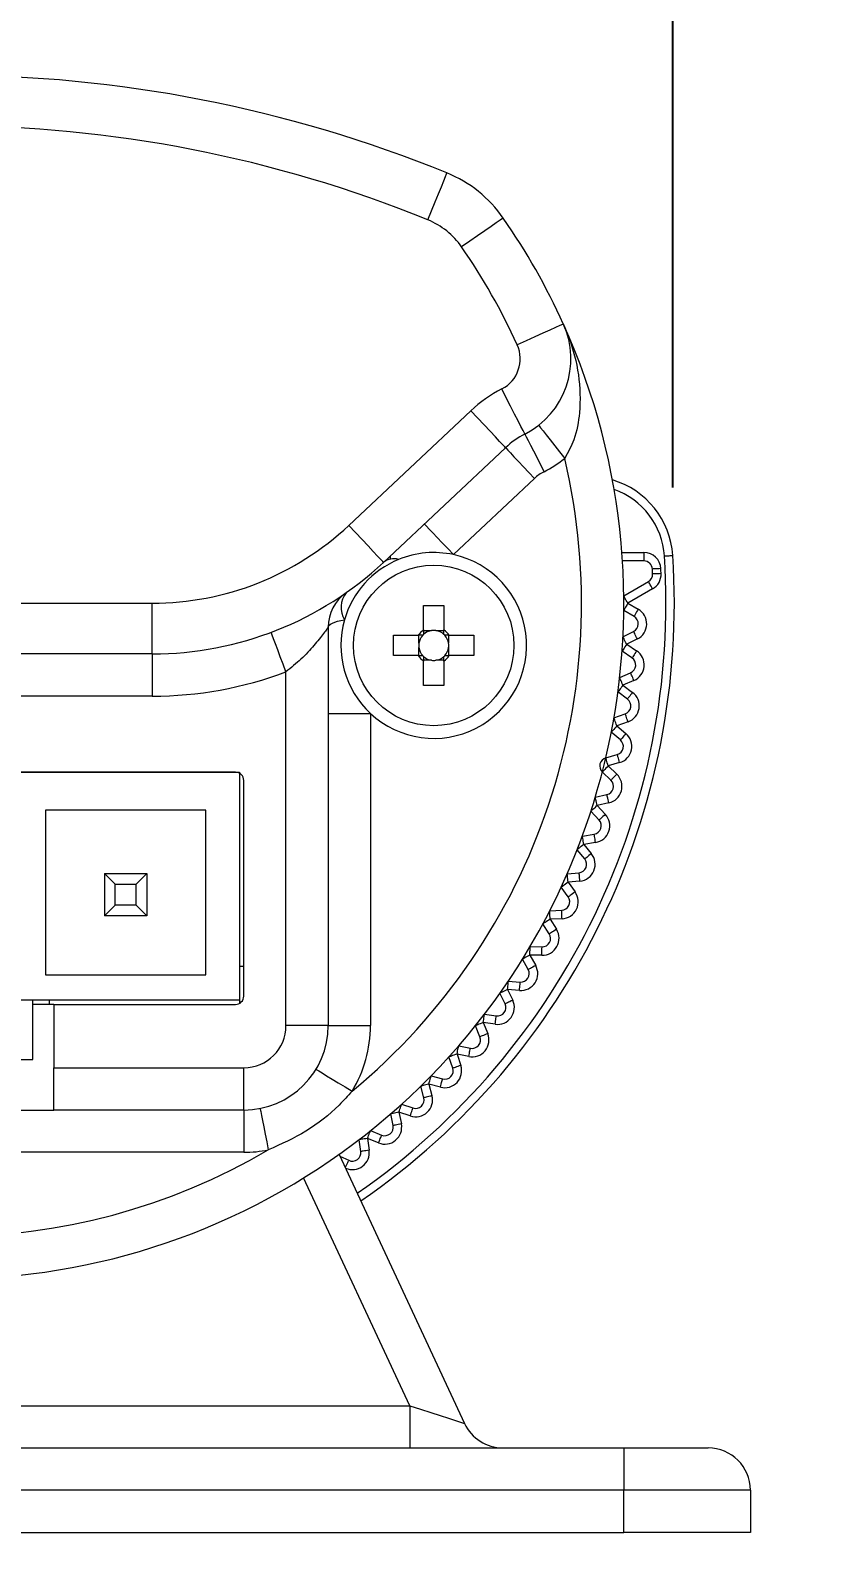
# Model space of a CAD drawing. Header units: inches. Extents: x 1.7 to 23.3, y 1.5 to 12.6.
# Drawn here: x 4.255 to 4.979, y 4.547 to 5.953 of the extents above; entities that cross this region are included whole.
import ezdxf

# ---------------------------------------------------------------- set-up
doc = ezdxf.new("R2010")
doc.units = ezdxf.units.IN
doc.header["$MEASUREMENT"] = 0
doc.layers.add('DIMENSIONS', color=1, linetype='Continuous', lineweight=15)
doc.styles.get("Standard").update_dxf_attribs({"font": 'Arial.ttf'})
doc.dimstyles.new('Big 1IN', dxfattribs={"dimtxt": 0.2, "dimasz": 0.2, "dimexe": 0.18, "dimexo": 0.0625, "dimgap": 0.09, "dimtad": 0, "dimtih": 1, "dimtoh": 1, "dimdec": 5, "dimzin": 0, "dimdsep": 46, "dimlunit": 4, "dimtxsty": 'Standard', "dimcen": 0.5, "dimadec": 0, "dimazin": 0, "dimtfac": 1, "dimtdec": 5, "dimtofl": 0, "dimtmove": 0, "dimatfit": 3, "dimfxl": 1, "dimtolj": 1, "dimtzin": 0, "dimarcsym": 0})

# ---------------------------------------------------------------- blocks, each defined once
blk = doc.blocks.new('*D8')
at = {"layer": 'Defpoints', "color": 0, "transparency": 16777216}
for p in [(3.4417, 4.5739), (4.9161, 4.5739), (4.9161, 3.8048)]:
    blk.add_point(p, dxfattribs=at)
at = {"layer": 'DIMENSIONS', "color": 0, "lineweight": -2, "transparency": 16777216}
for p, q in [((3.4417, 4.5114), (3.4417, 3.6248)), ((4.9161, 4.5114), (4.9161, 3.6248)), ((3.6417, 3.8048), (4.7161, 3.8048)), ((4.9161, 3.8048), (5.1161, 3.8048))]:
    blk.add_line(p, q, dxfattribs=at)
at = {"layer": 'DIMENSIONS', "color": 0, "transparency": 16777216}
for points in [[(3.6417, 3.8381), (3.6417, 3.7715), (3.4417, 3.8048)], [(4.7161, 3.8381), (4.7161, 3.7715), (4.9161, 3.8048)]]:
    blk.add_solid(points, dxfattribs=at)
at = {"layer": 'DIMENSIONS', "color": 0, "transparency": 16777216, "char_height": 0.2, "attachment_point": 5}
for s, insert in [('\\A1;1{\\H1x;\\S15/32;}"', (5.8855, 4.13)), ('\\A1;[37.45 mm]', (5.8855, 3.5875))]:
    blk.add_mtext(s, dxfattribs=dict(at, insert=insert))
blk = doc.blocks.new('*D9')
at = {"layer": 'Defpoints', "color": 0, "transparency": 16777216}
for p in [(3.513, 6.8298), (3.513, 5.4714), (4.8448, 5.4714)]:
    blk.add_point(p, dxfattribs=at)
at = {"layer": 'DIMENSIONS', "color": 0, "lineweight": -2, "transparency": 16777216}
for p, q in [((3.513, 5.5339), (3.513, 7.0098)), ((4.8448, 5.5339), (4.8448, 7.0098)), ((4.6448, 6.8298), (3.713, 6.8298))]:
    blk.add_line(p, q, dxfattribs=at)
at = {"layer": 'DIMENSIONS', "color": 0, "transparency": 16777216}
for points in [[(3.713, 6.8631), (3.713, 6.7964), (3.513, 6.8298)], [(4.6448, 6.8631), (4.6448, 6.7964), (4.8448, 6.8298)]]:
    blk.add_solid(points, dxfattribs=at)
at = {"layer": 'DIMENSIONS', "color": 0, "transparency": 16777216, "char_height": 0.2, "attachment_point": 5}
for s, insert in [('\\A1;1{\\H1x;\\S11/32;}"', (5.7485, 7.1536)), ('\\A1;[33.83 mm]', (5.7485, 6.6125))]:
    blk.add_mtext(s, dxfattribs=dict(at, insert=insert))

msp = doc.modelspace()

# ---------------------------------------------------------------- linework, layer by layer
at = {"color": 7, "linetype": 'Continuous', "lineweight": 15}
for p, q in [((4.547044, 5.498954), (4.659207, 5.604274)), ((4.691078, 5.570332), (4.578914, 5.465013)), ((4.717637, 5.542047), (4.643136, 5.472093)), ((4.585205, 5.47092), (4.585205, 5.467676)), ((4.818373, 5.474014), (4.818373, 5.466254)), ((4.818373, 5.466254), (4.798512, 5.466254)), ((4.799726, 5.434175), (4.822454, 5.447297)), ((4.826334, 5.440577), (4.803606, 5.427455)), ((3.991424, 5.427455), (4.366444, 5.427455)), ((4.366444, 5.380895), (4.366444, 5.427455)), ((4.615816, 5.425515), (4.63444, 5.425515)), ((4.615816, 5.402936), (4.615816, 5.425515)), ((4.63444, 5.425515), (4.63444, 5.402936)), ((4.809231, 5.415246), (4.799726, 5.420734)), ((4.803606, 5.427455), (4.813111, 5.421967)), ((4.52813, 5.405384), (4.52813, 5.03946)), ((4.615816, 5.402301), (4.623117, 5.402301)), ((4.627139, 5.402301), (4.63444, 5.402301)), ((4.798999, 5.39668), (4.808818, 5.401584)), ((4.588269, 5.397967), (4.610847, 5.397967)), ((4.588269, 5.379343), (4.588269, 5.397967)), ((4.611482, 5.390666), (4.611482, 5.397967)), ((4.611482, 5.379343), (4.611482, 5.386644)), ((4.638774, 5.397967), (4.638774, 5.390666)), ((4.638774, 5.386644), (4.638774, 5.379343)), ((4.63941, 5.397967), (4.661988, 5.397967)), ((4.661988, 5.397967), (4.661988, 5.379343)), ((4.812285, 5.394642), (4.802466, 5.389738)), ((4.802466, 5.389738), (4.811623, 5.383686)), ((4.366444, 5.380895), (3.991424, 5.380895)), ((4.366444, 5.380895), (4.366444, 5.342096)), ((4.610847, 5.379343), (4.588269, 5.379343)), ((4.623117, 5.375009), (4.615816, 5.375009)), ((4.615816, 5.351796), (4.615816, 5.374374)), ((4.63444, 5.375009), (4.627139, 5.375009)), ((4.63444, 5.374374), (4.63444, 5.351796)), ((4.661988, 5.379343), (4.63941, 5.379343)), ((4.807344, 5.377212), (4.798188, 5.383264)), ((4.48933, 5.03946), (4.48933, 5.364433)), ((4.79601, 5.359298), (4.806107, 5.3636)), ((4.63444, 5.351796), (4.615816, 5.351796)), ((4.803164, 5.339362), (4.79439, 5.345955)), ((4.809149, 5.356461), (4.799051, 5.352159)), ((4.799051, 5.352159), (4.807826, 5.345565)), ((4.366444, 5.342096), (3.991424, 5.342096)), ((4.52813, 5.326213), (4.566929, 5.326213)), ((4.566929, 5.326213), (4.566929, 5.03946)), ((4.790769, 5.322164), (4.801107, 5.325848)), ((4.803712, 5.318539), (4.793374, 5.314854)), ((4.796706, 5.301832), (4.788346, 5.308943)), ((4.793374, 5.314854), (4.801734, 5.307743)), ((4.783295, 5.285414), (4.793837, 5.288468)), ((4.795996, 5.281014), (4.785454, 5.277961)), ((4.785454, 5.277961), (4.79337, 5.270358)), ((3.911217, 5.272257), (4.446651, 5.272257)), ((4.442771, 5.272257), (3.915097, 5.272257)), ((4.446651, 5.272257), (4.446651, 5.062739)), ((4.450531, 5.066619), (4.450531, 5.264497)), ((4.787994, 5.264761), (4.780079, 5.272364)), ((4.773616, 5.249183), (4.784324, 5.251595)), ((4.415611, 5.237337), (4.268173, 5.237337)), ((4.268173, 5.237337), (4.268173, 5.086019)), ((4.415611, 5.086019), (4.415611, 5.237337)), ((4.77706, 5.228284), (4.769618, 5.236351)), ((4.786029, 5.244024), (4.775321, 5.241613)), ((4.775321, 5.241613), (4.782763, 5.233546)), ((4.761768, 5.213602), (4.772601, 5.215363)), ((4.773846, 5.207703), (4.763012, 5.205943)), ((4.763012, 5.205943), (4.769954, 5.197441)), ((4.763943, 5.192533), (4.757002, 5.201035)), ((4.332192, 5.169438), (4.322492, 5.179138)), ((4.322492, 5.179138), (4.361292, 5.179138)), ((4.322492, 5.179138), (4.322492, 5.140338)), ((4.351592, 5.169438), (4.361292, 5.179138)), ((4.361292, 5.179138), (4.361292, 5.140338)), ((4.747792, 5.178802), (4.758712, 5.179905)), ((4.332192, 5.169438), (4.351592, 5.169438)), ((4.332192, 5.150038), (4.332192, 5.169438)), ((4.351592, 5.150038), (4.351592, 5.169438)), ((4.748692, 5.15764), (4.742276, 5.166545)), ((4.759492, 5.172184), (4.748572, 5.171081)), ((4.748572, 5.171081), (4.754988, 5.162176)), ((4.322492, 5.140338), (4.332192, 5.150038)), ((4.351592, 5.150038), (4.332192, 5.150038)), ((4.361292, 5.140338), (4.351592, 5.150038)), ((4.361292, 5.140338), (4.322492, 5.140338)), ((4.731361, 5.123731), (4.725495, 5.133008)), ((4.731741, 5.144909), (4.742708, 5.145351)), ((4.74302, 5.137597), (4.732054, 5.137155)), ((4.732054, 5.137155), (4.73792, 5.127879)), ((4.713673, 5.112046), (4.724646, 5.111825)), ((4.450531, 5.093779), (4.446651, 5.093779)), ((4.712015, 5.090931), (4.70672, 5.100544)), ((4.72449, 5.104067), (4.713517, 5.104288)), ((4.713517, 5.104288), (4.718812, 5.094674)), ((4.268173, 5.086019), (4.415611, 5.086019)), ((4.693653, 5.080335), (4.704593, 5.079452)), ((4.256533, 5.062739), (4.101335, 5.062739)), ((4.446651, 5.062739), (4.256533, 5.062739)), ((4.256533, 5.00842), (4.256533, 5.062739)), ((4.272053, 5.058859), (4.272053, 5.062739)), ((4.446651, 5.062739), (4.446651, 5.059899)), ((4.690723, 5.059358), (4.686018, 5.069274)), ((4.693029, 5.0726), (4.697734, 5.062685)), ((4.703969, 5.071717), (4.693029, 5.0726)), ((4.275933, 5.058859), (4.256533, 5.058859)), ((4.275933, 5.058859), (4.275933, 5.00066)), ((4.275933, 5.058859), (4.442771, 5.058859)), ((4.671756, 5.049891), (4.682622, 5.048348)), ((4.52813, 5.03946), (4.48933, 5.03946)), ((4.52813, 5.03946), (4.566929, 5.03946)), ((4.667565, 5.029128), (4.663467, 5.03931)), ((4.681532, 5.040666), (4.670665, 5.042208)), ((4.670665, 5.042208), (4.674763, 5.032026)), ((4.64806, 5.020824), (4.658814, 5.018628)), ((4.101335, 5.00842), (4.256533, 5.00842)), ((4.642623, 5.000352), (4.639147, 5.010763)), ((4.657261, 5.011025), (4.646508, 5.01322)), ((4.646508, 5.01322), (4.649983, 5.00281)), ((4.275933, 5.00066), (4.450531, 5.00066)), ((4.275933, 4.961861), (4.275933, 5.00066)), ((4.450531, 4.961861), (4.450531, 5.00066)), ((4.622652, 4.99324), (4.633254, 4.9904)), ((4.615989, 4.973135), (4.613148, 4.983736)), ((4.620644, 4.985745), (4.623484, 4.975143)), ((4.631245, 4.982904), (4.620644, 4.985745)), ((4.595625, 4.967241), (4.606036, 4.963766)), ((4.081935, 4.961861), (4.275933, 4.961861)), ((4.450531, 4.961861), (4.275933, 4.961861)), ((4.450531, 4.961861), (4.450531, 4.923061)), ((4.58776, 4.947575), (4.585565, 4.958329)), ((4.603579, 4.956405), (4.593168, 4.959881)), ((4.593168, 4.959881), (4.595364, 4.949127)), ((4.567078, 4.942922), (4.57726, 4.938824)), ((4.450531, 4.923061), (3.907338, 4.923061)), ((4.55804, 4.923766), (4.556498, 4.934633)), ((4.564181, 4.935723), (4.565723, 4.924856)), ((4.574363, 4.931625), (4.564181, 4.935723)), ((4.538167, 4.92116), (4.653481, 4.673867)), ((4.538938, 4.919505), (4.547031, 4.915665)), ((3.754843, 4.690264), (4.603025, 4.690264)), ((4.603025, 4.690264), (4.603025, 4.651465)), ((3.558142, 4.651465), (4.799726, 4.651465)), ((4.799726, 4.651465), (4.877325, 4.651465)), ((4.799726, 4.651465), (4.799726, 4.612665)), ((4.799726, 4.612665), (3.558142, 4.612665)), ((4.916124, 4.612665), (4.799726, 4.612665)), ((4.799726, 4.573866), (4.799726, 4.612665)), ((4.916124, 4.612665), (4.916124, 4.573866)), ((3.558142, 4.573866), (4.799726, 4.573866)), ((4.916124, 4.573866), (4.799726, 4.573866))]:
    msp.add_line(p, q, dxfattribs=at)
at = {"color": 8, "linetype": 'Continuous', "lineweight": 15}
for p, q in [((4.797978, 5.474014), (4.818373, 5.474014)), ((4.603025, 4.690264), (4.505467, 4.899478))]:
    msp.add_line(p, q, dxfattribs=at)
at = {"color": 7, "linetype": 'Continuous', "lineweight": 15, "flags": 128}
for points in [[(4.619712, 5.779621), (4.623136, 5.788034), (4.626429, 5.796124), (4.629463, 5.80358), (4.632123, 5.810114), (4.634306, 5.815477), (4.635928, 5.819463), (4.636927, 5.821917), (4.637264, 5.822745)], [(4.689025, 5.781277), (4.68829, 5.780767), (4.686113, 5.779257), (4.682577, 5.776804), (4.67782, 5.773504), (4.672022, 5.769483), (4.665408, 5.764895), (4.658232, 5.759917), (4.650768, 5.75474)], [(4.744224, 5.684027), (4.74341, 5.683658), (4.740997, 5.682563), (4.737079, 5.680784), (4.731807, 5.678391), (4.725382, 5.675475), (4.718052, 5.672148), (4.710099, 5.668539), (4.701828, 5.664784)], [(4.708879, 5.582859), (4.708472, 5.583656), (4.707266, 5.586015), (4.705308, 5.589846), (4.702673, 5.595002), (4.699462, 5.601284), (4.695798, 5.608452), (4.691823, 5.616229), (4.687689, 5.624317)], [(4.691078, 5.570332), (4.690465, 5.570984), (4.688652, 5.572915), (4.685707, 5.576052), (4.681743, 5.580273), (4.676914, 5.585416), (4.671403, 5.591285), (4.665425, 5.597652), (4.659207, 5.604274)], [(4.721536, 5.590963), (4.721997, 5.590377), (4.723362, 5.588641), (4.725579, 5.585823), (4.728562, 5.58203), (4.732197, 5.577409), (4.736344, 5.572137), (4.740844, 5.566416), (4.745523, 5.560466)], [(4.691078, 5.570332), (4.691588, 5.569788), (4.693099, 5.568179), (4.695554, 5.565565), (4.698857, 5.562047), (4.702881, 5.557761), (4.707473, 5.552871), (4.712455, 5.547565), (4.717637, 5.542047)], [(4.708879, 5.582859), (4.709218, 5.582195), (4.710223, 5.580229), (4.711855, 5.577037), (4.714051, 5.57274), (4.716727, 5.567505), (4.71978, 5.561532), (4.723092, 5.555051), (4.726537, 5.548311)], [(4.578914, 5.465013), (4.578302, 5.465665), (4.576488, 5.467596), (4.573543, 5.470733), (4.569579, 5.474954), (4.56475, 5.480097), (4.55924, 5.485965), (4.553261, 5.492333), (4.547044, 5.498954)], [(4.616577, 5.500378), (4.617088, 5.499834), (4.618599, 5.498225), (4.621053, 5.495611), (4.624356, 5.492093), (4.628381, 5.487807), (4.632973, 5.482917), (4.637955, 5.477611), (4.643136, 5.472093)], [(4.837097, 5.470849), (4.838607, 5.470948), (4.84006, 5.471044), (4.841398, 5.471132), (4.842572, 5.47121), (4.843535, 5.471273), (4.84425, 5.47132), (4.844691, 5.471349), (4.84484, 5.471359)], [(4.833874, 5.459247), (4.832362, 5.459173), (4.830908, 5.459103), (4.829568, 5.459038), (4.828394, 5.458981), (4.82743, 5.458934), (4.826714, 5.458899), (4.826273, 5.458878), (4.826124, 5.45887)], [(4.826334, 5.440577), (4.825577, 5.441888), (4.82485, 5.443149), (4.824179, 5.44431), (4.823591, 5.445329), (4.823108, 5.446165), (4.82275, 5.446786), (4.822529, 5.447168), (4.822454, 5.447297)], [(4.834081, 5.454661), (4.832568, 5.454598), (4.831114, 5.454538), (4.829773, 5.454482), (4.828599, 5.454434), (4.827634, 5.454394), (4.826918, 5.454364), (4.826477, 5.454346), (4.826328, 5.454339)], [(4.803606, 5.427455), (4.802849, 5.428766), (4.802121, 5.430026), (4.80145, 5.431188), (4.800862, 5.432207), (4.80038, 5.433042), (4.800021, 5.433663), (4.799801, 5.434046), (4.799726, 5.434175)], [(4.803606, 5.427455), (4.802849, 5.426144), (4.802121, 5.424883), (4.80145, 5.423721), (4.800862, 5.422703), (4.80038, 5.421867), (4.800021, 5.421246), (4.799801, 5.420863), (4.799726, 5.420734)], [(4.813111, 5.421967), (4.812354, 5.420656), (4.811626, 5.419395), (4.810956, 5.418233), (4.810368, 5.417215), (4.809885, 5.416379), (4.809526, 5.415758), (4.809306, 5.415376), (4.809231, 5.415246)], [(4.48933, 5.364433), (4.486666, 5.371518), (4.484105, 5.378331), (4.481744, 5.38461), (4.479675, 5.390113), (4.477977, 5.39463), (4.476715, 5.397986), (4.475938, 5.400052), (4.475676, 5.40075)], [(4.52813, 5.405384), (4.52838, 5.406368), (4.529127, 5.407341), (4.530363, 5.408287), (4.53207, 5.409197), (4.534227, 5.410057), (4.536806, 5.410857), (4.539773, 5.411586), (4.543091, 5.412236)], [(4.812285, 5.394642), (4.811609, 5.395996), (4.810959, 5.397298), (4.810359, 5.398499), (4.809834, 5.399551), (4.809403, 5.400414), (4.809082, 5.401056), (4.808885, 5.401451), (4.808818, 5.401584)], [(4.802466, 5.389738), (4.801632, 5.388475), (4.800829, 5.38726), (4.800089, 5.386141), (4.799441, 5.38516), (4.798909, 5.384355), (4.798513, 5.383757), (4.79827, 5.383388), (4.798188, 5.383264)], [(4.802466, 5.389738), (4.80179, 5.391092), (4.801139, 5.392395), (4.80054, 5.393595), (4.800015, 5.394647), (4.799583, 5.39551), (4.799263, 5.396152), (4.799066, 5.396547), (4.798999, 5.39668)], [(4.811623, 5.383686), (4.810788, 5.382423), (4.809985, 5.381209), (4.809246, 5.38009), (4.808597, 5.379108), (4.808065, 5.378303), (4.80767, 5.377705), (4.807426, 5.377337), (4.807344, 5.377212)], [(4.799051, 5.352159), (4.798458, 5.353551), (4.797887, 5.354891), (4.797362, 5.356125), (4.796901, 5.357207), (4.796522, 5.358094), (4.796241, 5.358754), (4.796068, 5.35916), (4.79601, 5.359298)], [(4.809149, 5.356461), (4.808555, 5.357853), (4.807985, 5.359193), (4.807459, 5.360427), (4.806998, 5.361509), (4.80662, 5.362397), (4.806339, 5.363056), (4.806166, 5.363463), (4.806107, 5.3636)], [(4.799051, 5.352159), (4.798142, 5.350948), (4.797267, 5.349785), (4.796461, 5.348712), (4.795755, 5.347772), (4.795175, 5.347001), (4.794745, 5.346427), (4.794479, 5.346074), (4.79439, 5.345955)], [(4.807826, 5.345565), (4.806916, 5.344355), (4.806042, 5.343191), (4.805236, 5.342119), (4.804529, 5.341179), (4.80395, 5.340407), (4.803519, 5.339834), (4.803254, 5.339481), (4.803164, 5.339362)], [(4.793374, 5.314854), (4.792866, 5.31628), (4.792377, 5.317652), (4.791926, 5.318915), (4.791532, 5.320023), (4.791208, 5.320932), (4.790967, 5.321607), (4.790819, 5.322023), (4.790769, 5.322164)], [(4.803712, 5.318539), (4.803204, 5.319965), (4.802715, 5.321336), (4.802265, 5.3226), (4.80187, 5.323707), (4.801546, 5.324617), (4.801306, 5.325292), (4.801157, 5.325708), (4.801107, 5.325848)], [(4.793374, 5.314854), (4.792393, 5.313701), (4.79145, 5.312592), (4.790581, 5.31157), (4.789819, 5.310675), (4.789193, 5.30994), (4.788729, 5.309393), (4.788443, 5.309057), (4.788346, 5.308943)], [(4.801734, 5.307743), (4.800753, 5.30659), (4.79981, 5.305481), (4.798941, 5.304459), (4.798179, 5.303563), (4.797554, 5.302828), (4.797089, 5.302282), (4.796803, 5.301946), (4.796706, 5.301832)], [(4.795996, 5.281014), (4.795575, 5.282468), (4.79517, 5.283867), (4.794797, 5.285155), (4.79447, 5.286285), (4.794201, 5.287212), (4.794002, 5.287901), (4.793879, 5.288325), (4.793837, 5.288468)], [(4.785454, 5.277961), (4.784405, 5.276869), (4.783397, 5.275819), (4.782468, 5.274852), (4.781653, 5.274003), (4.780985, 5.273308), (4.780488, 5.27279), (4.780182, 5.272472), (4.780079, 5.272364)], [(4.785454, 5.277961), (4.785033, 5.279415), (4.784628, 5.280813), (4.784255, 5.282102), (4.783928, 5.283231), (4.783659, 5.284158), (4.78346, 5.284847), (4.783337, 5.285271), (4.783295, 5.285414)], [(4.79337, 5.270358), (4.792321, 5.269266), (4.791313, 5.268216), (4.790383, 5.267249), (4.789569, 5.2664), (4.7889, 5.265704), (4.788403, 5.265187), (4.788098, 5.264869), (4.787994, 5.264761)], [(4.775321, 5.241613), (4.774989, 5.24309), (4.774669, 5.24451), (4.774374, 5.245819), (4.774116, 5.246966), (4.773904, 5.247907), (4.773746, 5.248607), (4.773649, 5.249038), (4.773616, 5.249183)], [(4.786029, 5.244024), (4.785696, 5.245501), (4.785376, 5.246921), (4.785082, 5.24823), (4.784823, 5.249377), (4.784611, 5.250319), (4.784454, 5.251018), (4.784357, 5.251449), (4.784324, 5.251595)], [(4.775321, 5.241613), (4.774209, 5.240586), (4.773139, 5.239599), (4.772153, 5.23869), (4.771288, 5.237892), (4.770579, 5.237238), (4.770052, 5.236752), (4.769727, 5.236452), (4.769618, 5.236351)], [(4.782763, 5.233546), (4.781651, 5.232519), (4.780581, 5.231532), (4.779595, 5.230622), (4.77873, 5.229825), (4.778021, 5.229171), (4.777494, 5.228684), (4.777169, 5.228385), (4.77706, 5.228284)], [(4.763012, 5.205943), (4.76184, 5.204985), (4.760712, 5.204065), (4.759673, 5.203216), (4.758762, 5.202473), (4.758015, 5.201862), (4.757459, 5.201409), (4.757117, 5.201129), (4.757002, 5.201035)], [(4.763012, 5.205943), (4.76277, 5.207437), (4.762536, 5.208874), (4.762321, 5.210198), (4.762132, 5.211359), (4.761977, 5.212311), (4.761862, 5.213019), (4.761792, 5.213455), (4.761768, 5.213602)], [(4.773846, 5.207703), (4.773603, 5.209198), (4.77337, 5.210635), (4.773154, 5.211959), (4.772966, 5.213119), (4.772811, 5.214072), (4.772696, 5.21478), (4.772625, 5.215216), (4.772601, 5.215363)], [(4.769954, 5.197441), (4.768781, 5.196484), (4.767654, 5.195563), (4.766614, 5.194715), (4.765704, 5.193971), (4.764956, 5.19336), (4.764401, 5.192907), (4.764059, 5.192628), (4.763943, 5.192533)], [(4.748572, 5.171081), (4.74842, 5.172587), (4.748274, 5.174036), (4.748139, 5.175371), (4.748021, 5.17654), (4.747924, 5.177501), (4.747852, 5.178214), (4.747807, 5.178653), (4.747792, 5.178802)], [(4.759492, 5.172184), (4.75934, 5.173691), (4.759194, 5.175139), (4.759059, 5.176474), (4.758941, 5.177644), (4.758844, 5.178604), (4.758772, 5.179317), (4.758727, 5.179757), (4.758712, 5.179905)], [(4.748572, 5.171081), (4.747344, 5.170196), (4.746163, 5.169345), (4.745074, 5.168561), (4.74412, 5.167874), (4.743337, 5.16731), (4.742755, 5.166891), (4.742397, 5.166633), (4.742276, 5.166545)], [(4.754988, 5.162176), (4.753759, 5.161291), (4.752578, 5.16044), (4.75149, 5.159656), (4.750536, 5.158969), (4.749753, 5.158404), (4.749171, 5.157985), (4.748813, 5.157727), (4.748692, 5.15764)], [(4.732054, 5.137155), (4.730774, 5.136346), (4.729544, 5.135568), (4.72841, 5.134851), (4.727416, 5.134222), (4.7266, 5.133707), (4.725994, 5.133323), (4.725621, 5.133087), (4.725495, 5.133008)], [(4.732054, 5.137155), (4.731993, 5.138668), (4.731934, 5.140122), (4.73188, 5.141463), (4.731833, 5.142638), (4.731794, 5.143602), (4.731765, 5.144318), (4.731747, 5.14476), (4.731741, 5.144909)], [(4.74302, 5.137597), (4.742959, 5.13911), (4.742901, 5.140564), (4.742847, 5.141905), (4.742799, 5.14308), (4.74276, 5.144044), (4.742732, 5.14476), (4.742714, 5.145202), (4.742708, 5.145351)], [(4.73792, 5.127879), (4.73664, 5.127069), (4.73541, 5.126291), (4.734276, 5.125574), (4.733282, 5.124946), (4.732466, 5.12443), (4.73186, 5.124047), (4.731487, 5.123811), (4.731361, 5.123731)], [(4.713517, 5.104288), (4.713547, 5.105802), (4.713576, 5.107257), (4.713603, 5.108598), (4.713627, 5.109774), (4.713647, 5.110739), (4.713661, 5.111456), (4.71367, 5.111897), (4.713673, 5.112046)], [(4.72449, 5.104067), (4.72452, 5.105581), (4.72455, 5.107036), (4.724577, 5.108377), (4.7246, 5.109553), (4.72462, 5.110518), (4.724634, 5.111235), (4.724643, 5.111676), (4.724646, 5.111825)], [(4.713517, 5.104288), (4.712191, 5.103558), (4.710915, 5.102855), (4.70974, 5.102208), (4.70871, 5.101641), (4.707865, 5.101175), (4.707237, 5.100829), (4.70685, 5.100616), (4.70672, 5.100544)], [(4.718812, 5.094674), (4.717486, 5.093944), (4.716211, 5.093242), (4.715036, 5.092594), (4.714006, 5.092027), (4.71316, 5.091562), (4.712532, 5.091216), (4.712145, 5.091003), (4.712015, 5.090931)], [(4.693029, 5.0726), (4.693151, 5.074109), (4.693268, 5.07556), (4.693376, 5.076898), (4.69347, 5.07807), (4.693548, 5.079032), (4.693606, 5.079746), (4.693641, 5.080187), (4.693653, 5.080335)], [(4.703969, 5.071717), (4.704091, 5.073226), (4.704208, 5.074677), (4.704316, 5.076014), (4.70441, 5.077187), (4.704488, 5.078148), (4.704546, 5.078863), (4.704581, 5.079303), (4.704593, 5.079452)], [(4.693029, 5.0726), (4.691661, 5.071951), (4.690346, 5.071327), (4.689134, 5.070752), (4.688072, 5.070248), (4.6872, 5.069834), (4.686552, 5.069527), (4.686153, 5.069338), (4.686018, 5.069274)], [(4.697734, 5.062685), (4.696366, 5.062036), (4.695051, 5.061412), (4.693839, 5.060836), (4.692777, 5.060332), (4.691905, 5.059919), (4.691257, 5.059611), (4.690858, 5.059422), (4.690723, 5.059358)], [(4.670665, 5.042208), (4.670878, 5.043706), (4.671083, 5.045148), (4.671271, 5.046476), (4.671436, 5.04764), (4.671572, 5.048596), (4.671673, 5.049306), (4.671735, 5.049743), (4.671756, 5.049891)], [(4.670665, 5.042208), (4.669261, 5.041642), (4.667911, 5.041099), (4.666666, 5.040598), (4.665575, 5.040159), (4.66468, 5.039799), (4.664015, 5.039531), (4.663605, 5.039366), (4.663467, 5.03931)], [(4.681532, 5.040666), (4.681745, 5.042164), (4.681949, 5.043606), (4.682138, 5.044934), (4.682303, 5.046098), (4.682439, 5.047054), (4.682539, 5.047764), (4.682602, 5.048201), (4.682622, 5.048348)], [(4.646508, 5.01322), (4.646811, 5.014704), (4.647102, 5.01613), (4.64737, 5.017444), (4.647605, 5.018597), (4.647798, 5.019542), (4.647942, 5.020245), (4.64803, 5.020677), (4.64806, 5.020824)], [(4.674763, 5.032026), (4.673359, 5.03146), (4.672008, 5.030917), (4.670764, 5.030416), (4.669673, 5.029977), (4.668778, 5.029617), (4.668113, 5.029349), (4.667703, 5.029184), (4.667565, 5.029128)], [(4.646508, 5.01322), (4.645072, 5.012741), (4.643691, 5.01228), (4.642418, 5.011855), (4.641303, 5.011483), (4.640388, 5.011177), (4.639707, 5.01095), (4.639289, 5.01081), (4.639147, 5.010763)], [(4.657261, 5.011025), (4.657564, 5.012508), (4.657855, 5.013935), (4.658124, 5.015249), (4.658359, 5.016401), (4.658552, 5.017347), (4.658695, 5.018049), (4.658784, 5.018482), (4.658814, 5.018628)], [(4.516915, 4.999277), (4.517553, 4.998891), (4.519442, 4.997747), (4.522509, 4.995891), (4.526637, 4.993392), (4.531667, 4.990348), (4.537406, 4.986874), (4.543632, 4.983105), (4.550108, 4.979185)], [(4.620644, 4.985745), (4.621036, 4.987207), (4.621412, 4.988613), (4.62176, 4.989909), (4.622064, 4.991045), (4.622314, 4.991977), (4.622499, 4.99267), (4.622614, 4.993096), (4.622652, 4.99324)], [(4.649983, 5.00281), (4.648547, 5.00233), (4.647167, 5.001869), (4.645894, 5.001444), (4.644779, 5.001072), (4.643863, 5.000767), (4.643183, 5.000539), (4.642764, 5.0004), (4.642623, 5.000352)], [(4.620644, 4.985745), (4.619181, 4.985353), (4.617775, 4.984976), (4.61648, 4.984629), (4.615344, 4.984325), (4.614412, 4.984075), (4.613719, 4.983889), (4.613292, 4.983775), (4.613148, 4.983736)], [(4.631245, 4.982904), (4.631637, 4.984366), (4.632014, 4.985773), (4.632361, 4.987068), (4.632666, 4.988204), (4.632915, 4.989136), (4.633101, 4.989829), (4.633215, 4.990256), (4.633254, 4.9904)], [(4.593168, 4.959881), (4.593648, 4.961317), (4.594109, 4.962698), (4.594533, 4.96397), (4.594906, 4.965086), (4.595211, 4.966001), (4.595438, 4.966681), (4.595578, 4.9671), (4.595625, 4.967241)], [(4.623484, 4.975143), (4.622022, 4.974751), (4.620616, 4.974375), (4.61932, 4.974027), (4.618184, 4.973723), (4.617252, 4.973473), (4.61656, 4.973288), (4.616133, 4.973173), (4.615989, 4.973135)], [(4.465564, 4.963331), (4.465708, 4.962599), (4.466136, 4.960433), (4.466831, 4.956916), (4.467765, 4.952182), (4.468905, 4.946414), (4.470204, 4.939833), (4.471614, 4.932692), (4.473081, 4.925266)], [(4.593168, 4.959881), (4.591685, 4.959578), (4.590259, 4.959287), (4.588944, 4.959019), (4.587792, 4.958783), (4.586846, 4.95859), (4.586144, 4.958447), (4.585711, 4.958359), (4.585565, 4.958329)], [(4.603579, 4.956405), (4.604058, 4.957841), (4.604519, 4.959222), (4.604944, 4.960495), (4.605316, 4.96161), (4.605622, 4.962525), (4.605849, 4.963206), (4.605989, 4.963624), (4.606036, 4.963766)], [(4.564181, 4.935723), (4.564746, 4.937128), (4.56529, 4.938478), (4.565791, 4.939723), (4.56623, 4.940813), (4.56659, 4.941709), (4.566858, 4.942374), (4.567023, 4.942784), (4.567078, 4.942922)], [(4.574363, 4.931625), (4.574928, 4.93303), (4.575472, 4.93438), (4.575973, 4.935625), (4.576412, 4.936716), (4.576772, 4.937611), (4.57704, 4.938276), (4.577204, 4.938686), (4.57726, 4.938824)], [(4.595364, 4.949127), (4.59388, 4.948824), (4.592454, 4.948533), (4.59114, 4.948265), (4.589987, 4.94803), (4.589042, 4.947837), (4.588339, 4.947693), (4.587907, 4.947605), (4.58776, 4.947575)], [(4.564181, 4.935723), (4.562682, 4.93551), (4.561241, 4.935306), (4.559913, 4.935117), (4.558748, 4.934952), (4.557793, 4.934817), (4.557083, 4.934716), (4.556646, 4.934654), (4.556498, 4.934633)], [(4.565723, 4.924856), (4.564224, 4.924644), (4.562783, 4.924439), (4.561455, 4.924251), (4.56029, 4.924085), (4.559335, 4.92395), (4.558625, 4.923849), (4.558188, 4.923787), (4.55804, 4.923766)], [(4.603025, 4.690264), (4.612868, 4.687065), (4.622334, 4.683989), (4.631057, 4.681154), (4.638703, 4.678669), (4.644978, 4.67663), (4.649641, 4.675115), (4.652512, 4.674182), (4.653481, 4.673867)]]:
    msp.add_lwpolyline(points, dxfattribs=at)
at = {"color": 8, "linetype": 'Continuous', "lineweight": 15, "flags": 128}
msp.add_lwpolyline([(4.543852, 4.908967), (4.544353, 4.910022), (4.544977, 4.911337), (4.545552, 4.912549), (4.546056, 4.913612), (4.54647, 4.914484), (4.546777, 4.915132), (4.546967, 4.91553), (4.547031, 4.915665)], dxfattribs=at)
at = {"color": 7, "linetype": 'Continuous', "lineweight": 15}
msp.add_circle((4.625128, 5.388655), 0.073719, dxfattribs=at)
for centre, radius, start, end in [((4.178934, 4.696698), 1.21575, 67.852408, 112.147592), ((4.178934, 4.696698), 1.169191, 67.852408, 112.147592), ((4.593383, 5.714935), 0.116398, 34.74693, 67.852408), ((4.178934, 5.427455), 0.620792, 24.412256, 34.74693), ((4.593383, 5.714935), 0.069839, 34.74693, 67.852408), ((4.178934, 5.427455), 0.574233, 24.412256, 34.74693), ((4.178934, 5.427455), 0.620792, 155.587744, 24.412256), ((4.673563, 5.651956), 0.077599, 297.072096, 24.412256), ((4.673563, 5.651956), 0.03104, 297.072096, 24.412256), ((4.744195, 5.513762), 0.124158, 117.072096, 133.197418), ((4.744195, 5.513762), 0.077599, 117.072096, 133.197418), ((4.178934, 5.427455), 0.581992, 309.62527, 13.211438), ((4.673563, 5.651956), 0.116398, 297.072096, 308.186403), ((4.744195, 5.513762), 0.038799, 117.072096, 133.197418), ((4.767409, 5.466254), 0.077599, 3.772184, 73.606451), ((4.366444, 5.691291), 0.263837, 270, 313.197418), ((4.178934, 5.427455), 0.667351, 304.62723, 3.772184), ((4.625128, 5.388655), 0.085359, 227.014114, 77.820954), ((4.625128, 5.388655), 0.085359, 77.820954, 112.237998), ((4.818373, 5.458494), 0.01552, 2.779067, 90), ((4.366444, 5.691291), 0.310396, 270, 313.197418), ((4.625128, 5.388655), 0.085359, 112.237998, 163.963424), ((4.588413, 5.452996), 0.015318, 73.265589, 128.325621), ((4.818373, 5.458494), 0.00776, 2.779067, 90), ((4.178934, 5.427455), 0.647952, 2.377995, 2.779067), ((4.178934, 5.427455), 0.655712, 2.377995, 2.779067), ((4.818574, 5.454017), 0.00776, 300, 2.377995), ((4.818574, 5.454017), 0.01552, 300, 2.377995), ((4.566929, 5.405384), 0.038799, 125.039083, 180), ((4.561824, 5.423568), 0.021894, 141.65386, 211.172586), ((4.805351, 5.408526), 0.00776, 296.538462, 60), ((4.805351, 5.408526), 0.01552, 296.538462, 60), ((4.625128, 5.388655), 0.085359, 163.963424, 227.014114), ((4.625128, 5.388655), 0.017049, 123.105627, 146.894373), ((4.625128, 5.388655), 0.013793, 98.382576, 132.462342), ((4.625128, 5.388655), 0.013793, 81.617424, 98.382576), ((4.625128, 5.388655), 0.013793, 47.537658, 81.617424), ((4.625128, 5.388655), 0.017049, 33.105627, 56.894373), ((4.625128, 5.388655), 0.013793, 171.617424, 188.382576), ((4.625128, 5.388655), 0.013793, 137.537658, 171.617424), ((4.625128, 5.388655), 0.013793, 188.382576, 222.462342), ((4.625128, 5.388655), 0.013793, 132.462342, 137.537658), ((4.625128, 5.388655), 0.013793, 42.462342, 47.537658), ((4.625128, 5.388655), 0.013793, 8.382576, 42.462342), ((4.625128, 5.388655), 0.013793, 317.537658, 351.617424), ((4.625128, 5.388655), 0.013793, 351.617424, 8.382576), ((4.625128, 5.388655), 0.017049, 213.105627, 236.894373), ((4.625128, 5.388655), 0.013793, 222.462342, 227.537658), ((4.625128, 5.388655), 0.013793, 227.537658, 261.617424), ((4.625128, 5.388655), 0.013793, 261.617424, 278.382576), ((4.625128, 5.388655), 0.013793, 278.382576, 312.462342), ((4.625128, 5.388655), 0.017049, 303.105627, 326.894373), ((4.625128, 5.388655), 0.013793, 312.462342, 317.537658), ((4.803065, 5.370739), 0.00776, 293.076923, 56.538462), ((4.803065, 5.370739), 0.01552, 293.076923, 56.538462), ((4.366444, 5.691291), 0.349195, 270, 290.604358), ((4.798502, 5.333158), 0.01552, 289.615385, 53.076923), ((4.798502, 5.333158), 0.00776, 289.615385, 53.076923), ((4.791678, 5.295921), 0.00776, 286.153846, 49.615385), ((4.791678, 5.295921), 0.01552, 286.153846, 49.615385), ((4.785454, 5.277961), 0.00776, 106.153846, 226.153846), ((4.442771, 5.264497), 0.00776, 0, 90), ((4.782619, 5.259165), 0.00776, 282.692308, 46.153846), ((4.782619, 5.259165), 0.01552, 282.692308, 46.153846), ((4.771356, 5.223022), 0.01552, 279.230769, 42.692308), ((4.771356, 5.223022), 0.00776, 279.230769, 42.692308), ((4.757932, 5.187626), 0.00776, 275.769231, 39.230769), ((4.757932, 5.187626), 0.01552, 275.769231, 39.230769), ((4.742395, 5.153104), 0.01552, 272.307692, 35.769231), ((4.742395, 5.153104), 0.00776, 272.307692, 35.769231), ((4.724802, 5.119584), 0.01552, 268.846154, 32.307692), ((4.724802, 5.119584), 0.00776, 268.846154, 32.307692), ((4.705218, 5.087187), 0.01552, 265.384615, 28.846154), ((4.705218, 5.087187), 0.00776, 265.384615, 28.846154), ((4.442771, 5.066619), 0.00776, 270, 0), ((4.683713, 5.056031), 0.01552, 261.923077, 25.384615), ((4.683713, 5.056031), 0.00776, 261.923077, 25.384615), ((4.450531, 5.03946), 0.077599, 270, 0), ((4.450531, 5.03946), 0.038799, 270, 0), ((4.450531, 5.03946), 0.116398, 328.813406, 0), ((4.660366, 5.026231), 0.01552, 258.461538, 21.923077), ((4.660366, 5.026231), 0.00776, 258.461538, 21.923077), ((4.635262, 4.997895), 0.01552, 255, 18.461538), ((4.635262, 4.997895), 0.00776, 255, 18.461538), ((4.608494, 4.971126), 0.01552, 251.538462, 15), ((4.608494, 4.971126), 0.00776, 251.538462, 15), ((4.580157, 4.946023), 0.01552, 248.076923, 11.538462), ((4.580157, 4.946023), 0.00776, 248.076923, 11.538462), ((4.178934, 5.427455), 0.581992, 239.641229, 300.358771), ((4.450531, 5.03946), 0.116398, 270, 281.170634), ((4.550357, 4.922676), 0.00776, 244.615385, 8.076923), ((4.688646, 4.690264), 0.038799, 205, 270), ((4.877325, 4.612665), 0.038799, 0, 90)]:
    msp.add_arc(centre, radius, start, end, dxfattribs=at)
at = {"color": 8, "linetype": 'Continuous', "lineweight": 15}
for centre, radius, start, end in [((4.767409, 5.466254), 0.069839, 3.772184, 70.385797), ((4.178934, 5.427455), 0.659591, 304.741589, 3.772184), ((4.550357, 4.922676), 0.01552, 246.134582, 8.076923)]:
    msp.add_arc(centre, radius, start, end, dxfattribs=at)
at = {"color": 7, "linetype": 'Continuous', "lineweight": 15}
for centre, major_axis, start_param, end_param in [((4.625128, 5.390355), (0, 0.012118), 6.11479496, 6.45157566), ((4.623429, 5.388655), (0.012118, 0), 2.9732023, 3.309983), ((4.626828, 5.388655), (0.012118, 0), 6.11479496, 6.45157566), ((4.625128, 5.386956), (0, 0.012118), 2.9732023, 3.309983)]:
    msp.add_ellipse(centre, major_axis=major_axis, ratio=0.99011591, start_param=start_param, end_param=end_param, dxfattribs=at)
for points, knots in [([(4.744224, 5.684027), (4.744281, 5.683902), (4.746085, 5.67992), (4.752244, 5.664838), (4.759247, 5.637917), (4.7603, 5.605906), (4.755763, 5.579445), (4.748572, 5.566117), (4.745523, 5.560466)], [0, 0, 0, 0, 0.00328962, 0.10487584, 0.39070211, 0.66325101, 0.85722129, 1, 1, 1, 1]), ([(4.52813, 5.405384), (4.528012, 5.405218), (4.527844, 5.404981), (4.526481, 5.403092), (4.523113, 5.398502), (4.515273, 5.388689), (4.50362, 5.376066), (4.494065, 5.368287), (4.48933, 5.364433)], [0, 0, 0, 0, 0.09305143, 0.13381373, 0.25948444, 0.50542749, 0.75493769, 1, 1, 1, 1]), ([(4.615816, 5.402936), (4.615816, 5.402772), (4.615816, 5.401743), (4.615816, 5.400402), (4.615816, 5.399133), (4.615816, 5.398831)], [0, 0, 0, 0, 0.12607275, 0.79159958, 1, 1, 1, 1]), ([(4.63444, 5.398831), (4.63444, 5.399133), (4.63444, 5.400402), (4.63444, 5.401743), (4.63444, 5.402772), (4.63444, 5.402936)], [0, 0, 0, 0, 0.20840042, 0.87392725, 1, 1, 1, 1]), ([(4.614953, 5.397967), (4.61465, 5.397967), (4.613382, 5.397967), (4.612041, 5.397967), (4.611011, 5.397967), (4.610847, 5.397967)], [0, 0, 0, 0, 0.20840043, 0.87392727, 1, 1, 1, 1]), ([(4.63941, 5.397967), (4.639246, 5.397967), (4.638216, 5.397967), (4.636875, 5.397967), (4.635606, 5.397967), (4.635304, 5.397967)], [0, 0, 0, 0, 0.12607273, 0.79159957, 1, 1, 1, 1]), ([(4.610847, 5.379343), (4.611011, 5.379343), (4.612041, 5.379343), (4.613382, 5.379343), (4.61465, 5.379343), (4.614953, 5.379343)], [0, 0, 0, 0, 0.12607273, 0.79159957, 1, 1, 1, 1]), ([(4.615816, 5.37848), (4.615816, 5.378177), (4.615816, 5.376909), (4.615816, 5.375567), (4.615816, 5.374538), (4.615816, 5.374374)], [0, 0, 0, 0, 0.20840041, 0.87392724, 1, 1, 1, 1]), ([(4.63444, 5.374374), (4.63444, 5.374538), (4.63444, 5.375567), (4.63444, 5.376909), (4.63444, 5.378177), (4.63444, 5.37848)], [0, 0, 0, 0, 0.12607276, 0.79159959, 1, 1, 1, 1]), ([(4.635304, 5.379343), (4.635606, 5.379343), (4.636875, 5.379343), (4.638216, 5.379343), (4.639246, 5.379343), (4.63941, 5.379343)], [0, 0, 0, 0, 0.20840043, 0.87392727, 1, 1, 1, 1]), ([(4.550108, 4.979185), (4.546195, 4.974883), (4.53359, 4.961024), (4.508494, 4.941117), (4.484875, 4.930546), (4.473081, 4.925266)], [0, 0, 0, 0, 0.18391304, 0.59245924, 1, 1, 1, 1])]:
    msp.add_open_spline(points, degree=3, knots=knots, dxfattribs=at)

# ---------------------------------------------------------------- dimensions: what is measured, and where the dimension line sits
at = {"layer": 'DIMENSIONS'}
dim = msp.add_linear_dim(base=(3.513028, 6.829756), p1=(4.84484, 5.471359), p2=(3.513028, 5.471359), dimstyle='Big 1IN', override={"dimpost": '\\X', "dimtmove": 1}, dxfattribs=at)
dim.commit()
dim.dimension.update_dxf_attribs({"geometry": '*D9', "text_midpoint": (5.748454, 6.829756), "dimtype": 160})
dim = msp.add_linear_dim(base=(4.916124, 3.804803), p1=(3.441744, 4.573866), p2=(4.916124, 4.573866), dimstyle='Big 1IN', override={"dimpost": '\\X'}, dxfattribs=at)
dim.commit()
dim.dimension.update_dxf_attribs({"geometry": '*D8', "text_midpoint": (5.885524, 3.804803)})

doc.saveas('drawing.dxf')
